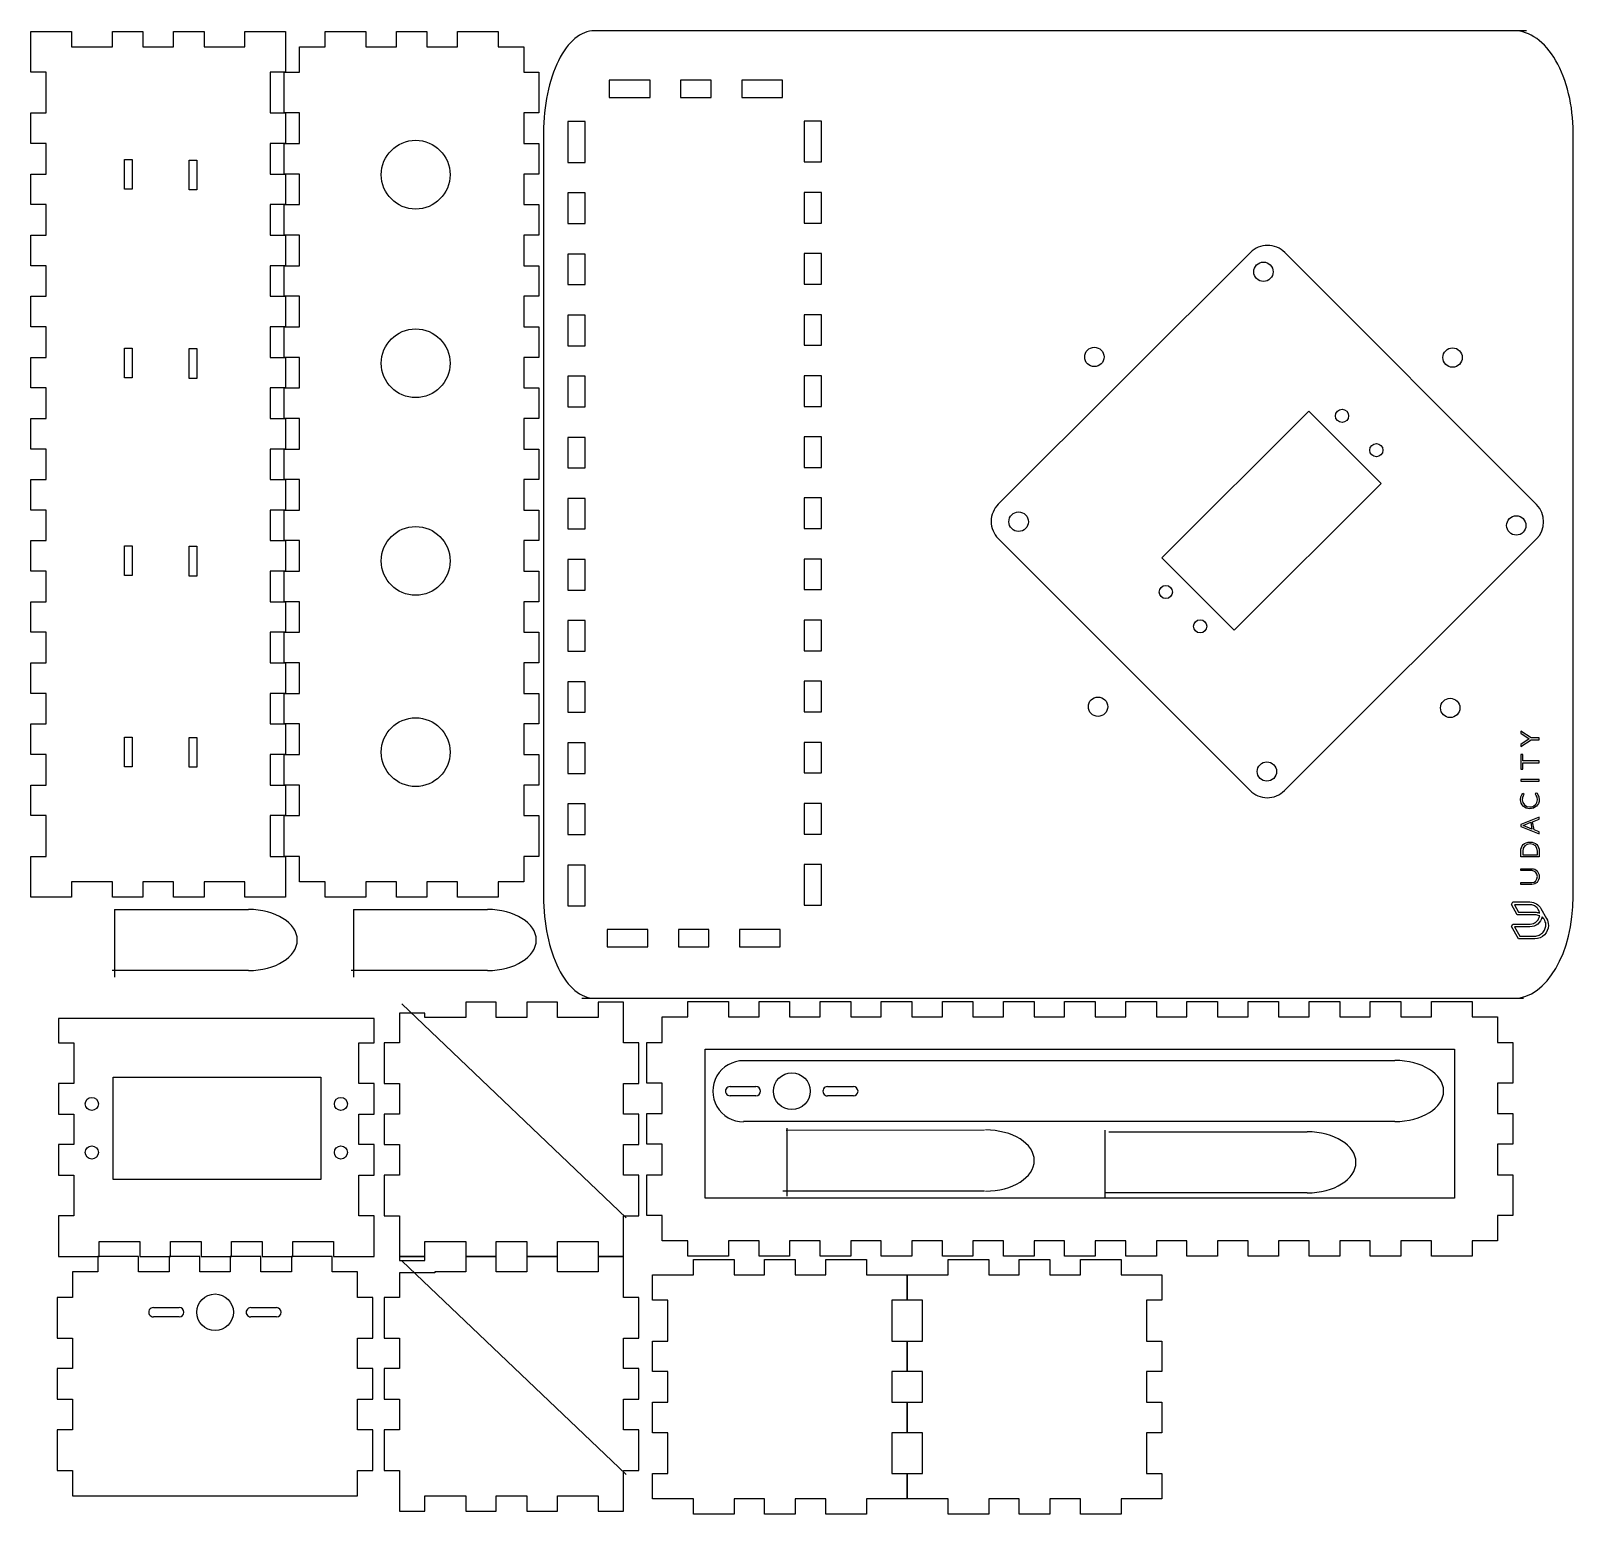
# Model space of a CAD drawing. Extents: x 154 to 456, y 7 to 298.
import ezdxf

# ---------------------------------------------------------------- set-up
doc = ezdxf.new("R2010")
doc.units = 0
doc.layers.add('LAYER_1', color=160, linetype='CONTINUOUS')

# ---------------------------------------------------------------- blocks, each defined once
blk = doc.blocks.new('AI9-BLK13')
at = {"layer": 'LAYER_1', "color": 5}
for p, q in [((-12.1, 0.92), (-7.02, 0.92)), ((7.02, 0.91), (12.1, 0.91)), ((-7.02, -0.89), (-12.1, -0.89)), ((12.1, -0.91), (7.02, -0.91))]:
    blk.add_line(p, q, dxfattribs=at)
blk.add_circle((0.02, 0), 3.6, dxfattribs=at)
for points, knots in [([(-12.1, 0.92), (-12.42, 0.92), (-12.72, 0.75), (-12.89, 0.47), (-13.05, 0.19), (-13.05, -0.16), (-12.89, -0.44), (-12.72, -0.72), (-12.42, -0.89), (-12.1, -0.89)], [0, 0, 0, 0, 1, 1, 1, 2, 2, 2, 3, 3, 3, 3]), ([(-7.02, -0.89), (-6.52, -0.89), (-6.11, -0.49), (-6.11, 0.01), (-6.11, 0.51), (-6.52, 0.92), (-7.02, 0.92)], [0, 0, 0, 0, 1, 1, 1, 2, 2, 2, 2]), ([(7.02, 0.91), (6.69, 0.91), (6.39, 0.73), (6.23, 0.45), (6.07, 0.17), (6.07, -0.17), (6.23, -0.45), (6.39, -0.73), (6.69, -0.91), (7.02, -0.91)], [0, 0, 0, 0, 1, 1, 1, 2, 2, 2, 3, 3, 3, 3]), ([(12.1, -0.91), (12.6, -0.91), (13.01, -0.5), (13.01, 0), (13.01, 0.5), (12.6, 0.91), (12.1, 0.91)], [0, 0, 0, 0, 1, 1, 1, 2, 2, 2, 2])]:
    blk.add_open_spline(points, degree=3, knots=knots, dxfattribs=at)
blk = doc.blocks.new('AI9-BLK12')
at = {"layer": 'LAYER_1', "color": 5}
blk.add_lwpolyline([(-25.000024, -84.999894), (-25.000024, -77.000037), (-22.000035, -77.000037), (-22.000035, -68.999837), (-25.000024, -68.999837), (-25.000024, -62.999858), (-22.000035, -62.999858), (-22.000035, -56.99988), (-25.000024, -56.99988), (-25.000024, -50.999902), (-22.000035, -50.999902), (-22.000035, -44.999923), (-25.000024, -44.999923), (-25.000024, -38.999945), (-22.000035, -38.999945), (-22.000035, -32.999967), (-25.000024, -32.999967), (-25.000024, -26.999988), (-22.000035, -26.999988), (-22.000035, -21.00001), (-25.000024, -21.00001), (-25.000024, -15.000032), (-22.000035, -15.000032), (-22.000035, -9.000054), (-25.000024, -9.000054), (-25.000024, -3.000075), (-22.000035, -3.000075), (-22.000035, 2.999903), (-25.000024, 2.999903), (-25.000024, 8.999881), (-22.000035, 8.999881), (-22.000035, 14.99986), (-25.000024, 14.99986), (-25.000024, 21.000182), (-22.000035, 21.000182), (-22.000035, 27.000161), (-25.000024, 27.000161), (-25.000024, 33.000139), (-22.000035, 33.000139), (-22.000035, 39.000117), (-25.000024, 39.000117), (-25.000024, 45.000096), (-22.000035, 45.000096), (-22.000035, 51.000074), (-25.000024, 51.000074), (-25.000024, 57.000052), (-22.000035, 57.000052), (-22.000035, 63.000031), (-25.000024, 63.000031), (-25.000024, 69.000009), (-22.000035, 69.000009), (-22.000035, 77.00021), (-25.000024, 77.00021), (-25.000024, 85.000066), (-16.999824, 85.000066), (-16.999824, 82.000077), (-9.000312, 82.000077), (-9.000312, 85.000066), (-3.000334, 85.000066), (-3.000334, 82.000077), (2.999645, 82.000077), (2.999645, 85.000066), (8.999623, 85.000066), (8.999623, 82.000077), (16.999824, 82.000077), (16.999824, 85.000066), (25.000024, 85.000066), (25.000024, 77.00021), (22.000035, 77.00021), (22.000035, 69.000009), (25.000024, 69.000009), (25.000024, 63.000031), (22.000035, 63.000031), (22.000035, 57.000052), (25.000024, 57.000052), (25.000024, 51.000074), (22.000035, 51.000074), (22.000035, 45.000096), (25.000024, 45.000096), (25.000024, 39.000117), (22.000035, 39.000117), (22.000035, 33.000139), (25.000024, 33.000139), (25.000024, 27.000161), (22.000035, 27.000161), (22.000035, 21.000182), (25.000024, 21.000182), (25.000024, 14.99986), (22.000035, 14.99986), (22.000035, 8.999881), (25.000024, 8.999881), (25.000024, 2.999903), (22.000035, 2.999903), (22.000035, -3.000075), (25.000024, -3.000075), (25.000024, -9.000054), (22.000035, -9.000054), (22.000035, -15.000032), (25.000024, -15.000032), (25.000024, -21.00001), (22.000035, -21.00001), (22.000035, -26.999988), (25.000024, -26.999988), (25.000024, -32.999967), (22.000035, -32.999967), (22.000035, -38.999945), (25.000024, -38.999945), (25.000024, -44.999923), (22.000035, -44.999923), (22.000035, -50.999902), (25.000024, -50.999902), (25.000024, -56.99988), (22.000035, -56.99988), (22.000035, -62.999858), (25.000024, -62.999858), (25.000024, -68.999837), (22.000035, -68.999837), (22.000035, -77.000037), (25.000024, -77.000037), (25.000024, -84.999894), (16.999824, -84.999894), (16.999824, -81.999904), (8.999623, -81.999904), (8.999623, -84.999894), (2.999645, -84.999894), (2.999645, -81.999904), (-3.000334, -81.999904), (-3.000334, -84.999894), (-9.000312, -84.999894), (-9.000312, -81.999904), (-16.999824, -81.999904), (-16.999824, -84.999894)], close=True, dxfattribs=at)
blk = doc.blocks.new('AI9-BLK11')
at = {"layer": 'LAYER_1', "color": 5}
blk.add_lwpolyline([(25.000024, 22.000035), (25.000024, 16.999824), (22.000035, 16.999824), (22.000035, 9.000312), (25.000024, 9.000312), (25.000024, 3.000334), (22.000035, 3.000334), (22.000035, -2.999645), (25.000024, -2.999645), (25.000024, -8.999623), (22.000035, -8.999623), (22.000035, -16.999824), (25.000024, -16.999824), (25.000024, -22.000035), (16.999824, -22.000035), (16.999824, -25.000024), (8.999967, -25.000024), (8.999967, -22.000035), (2.999989, -22.000035), (2.999989, -25.000024), (-2.999989, -25.000024), (-2.999989, -22.000035), (-8.999967, -22.000035), (-8.999967, -25.000024), (-17.000168, -25.000024), (-17.000168, -22.000035), (-25.000024, -22.000035), (-25.000024, -16.999824), (-22.000035, -16.999824), (-22.000035, -8.999623), (-25.000024, -8.999623), (-25.000024, -2.999645), (-22.000035, -2.999645), (-22.000035, 3.000334), (-25.000024, 3.000334), (-25.000024, 9.000312), (-22.000035, 9.000312), (-22.000035, 16.999824), (-25.000024, 16.999824), (-25.000024, 22.000035), (-17.000168, 22.000035), (-17.000168, 25.000024), (-8.999967, 25.000024), (-8.999967, 22.000035), (-2.999989, 22.000035), (-2.999989, 25.000024), (2.999989, 25.000024), (2.999989, 22.000035), (8.999967, 22.000035), (8.999967, 25.000024), (16.999824, 25.000024), (16.999824, 22.000035)], close=True, dxfattribs=at)
blk = doc.blocks.new('AI9-BLK10')
at = {"layer": 'LAYER_1', "color": 5}
blk.add_lwpolyline([(24.999938, 22.000035), (24.999938, 16.999824), (21.999949, 16.999824), (21.999949, 9.000312), (24.999938, 9.000312), (24.999938, 3.000334), (21.999949, 3.000334), (21.999949, -2.999645), (24.999938, -2.999645), (24.999938, -8.999623), (21.999949, -8.999623), (21.999949, -16.999824), (24.999938, -16.999824), (24.999938, -22.000035), (16.999738, -22.000035), (16.999738, -25.000024), (8.999881, -25.000024), (8.999881, -22.000035), (2.999903, -22.000035), (2.999903, -25.000024), (-3.000075, -25.000024), (-3.000075, -22.000035), (-9.000054, -22.000035), (-9.000054, -25.000024), (-17.000254, -25.000024), (-17.000254, -22.000035), (-25.000111, -22.000035), (-25.000111, -16.999824), (-22.000121, -16.999824), (-22.000121, -8.999623), (-25.000111, -8.999623), (-25.000111, -2.999645), (-22.000121, -2.999645), (-22.000121, 3.000334), (-25.000111, 3.000334), (-25.000111, 9.000312), (-22.000121, 9.000312), (-22.000121, 16.999824), (-25.000111, 16.999824), (-25.000111, 22.000035), (-17.000254, 22.000035), (-17.000254, 25.000024), (-9.000054, 25.000024), (-9.000054, 22.000035), (-3.000075, 22.000035), (-3.000075, 25.000024), (2.999903, 25.000024), (2.999903, 22.000035), (8.999881, 22.000035), (8.999881, 25.000024), (16.999738, 25.000024), (16.999738, 22.000035)], close=True, dxfattribs=at)
blk = doc.blocks.new('AI9-BLK9')
at = {"layer": 'LAYER_1', "color": 5}
blk.add_lwpolyline([(-22.000035, -81.999904), (-22.000035, -77.000037), (-25.000024, -77.000037), (-25.000024, -68.999837), (-22.000035, -68.999837), (-22.000035, -62.999858), (-25.000024, -62.999858), (-25.000024, -56.99988), (-22.000035, -56.99988), (-22.000035, -50.999902), (-25.000024, -50.999902), (-25.000024, -44.999923), (-22.000035, -44.999923), (-22.000035, -38.999945), (-25.000024, -38.999945), (-25.000024, -32.999967), (-22.000035, -32.999967), (-22.000035, -26.999988), (-25.000024, -26.999988), (-25.000024, -21.00001), (-22.000035, -21.00001), (-22.000035, -15.000032), (-25.000024, -15.000032), (-25.000024, -9.000054), (-22.000035, -9.000054), (-22.000035, -3.000075), (-25.000024, -3.000075), (-25.000024, 2.999903), (-22.000035, 2.999903), (-22.000035, 8.999881), (-25.000024, 8.999881), (-25.000024, 14.99986), (-22.000035, 14.99986), (-22.000035, 21.000182), (-25.000024, 21.000182), (-25.000024, 27.000161), (-22.000035, 27.000161), (-22.000035, 33.000139), (-25.000024, 33.000139), (-25.000024, 39.000117), (-22.000035, 39.000117), (-22.000035, 45.000096), (-25.000024, 45.000096), (-25.000024, 51.000074), (-22.000035, 51.000074), (-22.000035, 57.000052), (-25.000024, 57.000052), (-25.000024, 63.000031), (-22.000035, 63.000031), (-22.000035, 69.000009), (-25.000024, 69.000009), (-25.000024, 77.00021), (-22.000035, 77.00021), (-22.000035, 82.000077), (-16.999824, 82.000077), (-16.999824, 85.000066), (-8.999967, 85.000066), (-8.999967, 82.000077), (-2.999989, 82.000077), (-2.999989, 85.000066), (2.999989, 85.000066), (2.999989, 82.000077), (8.999967, 82.000077), (8.999967, 85.000066), (17.000168, 85.000066), (17.000168, 82.000077), (22.000035, 82.000077), (22.000035, 77.00021), (25.000024, 77.00021), (25.000024, 69.000009), (22.000035, 69.000009), (22.000035, 63.000031), (25.000024, 63.000031), (25.000024, 57.000052), (22.000035, 57.000052), (22.000035, 51.000074), (25.000024, 51.000074), (25.000024, 45.000096), (22.000035, 45.000096), (22.000035, 39.000117), (25.000024, 39.000117), (25.000024, 33.000139), (22.000035, 33.000139), (22.000035, 27.000161), (25.000024, 27.000161), (25.000024, 21.000182), (22.000035, 21.000182), (22.000035, 14.99986), (25.000024, 14.99986), (25.000024, 8.999881), (22.000035, 8.999881), (22.000035, 2.999903), (25.000024, 2.999903), (25.000024, -3.000075), (22.000035, -3.000075), (22.000035, -9.000054), (25.000024, -9.000054), (25.000024, -15.000032), (22.000035, -15.000032), (22.000035, -21.00001), (25.000024, -21.00001), (25.000024, -26.999988), (22.000035, -26.999988), (22.000035, -32.999967), (25.000024, -32.999967), (25.000024, -38.999945), (22.000035, -38.999945), (22.000035, -44.999923), (25.000024, -44.999923), (25.000024, -50.999902), (22.000035, -50.999902), (22.000035, -56.99988), (25.000024, -56.99988), (25.000024, -62.999858), (22.000035, -62.999858), (22.000035, -68.999837), (25.000024, -68.999837), (25.000024, -77.000037), (22.000035, -77.000037), (22.000035, -81.999904), (17.000168, -81.999904), (17.000168, -84.999894), (8.999967, -84.999894), (8.999967, -81.999904), (2.999989, -81.999904), (2.999989, -84.999894), (-2.999989, -84.999894), (-2.999989, -81.999904), (-8.999967, -81.999904), (-8.999967, -84.999894), (-16.999824, -84.999894), (-16.999824, -81.999904)], close=True, dxfattribs=at)
blk = doc.blocks.new('AI9-BLK8')
at = {"layer": 'LAYER_1', "color": 5}
blk.add_lwpolyline([(-82.000077, 22.000035), (-76.999865, 22.000035), (-76.999865, 25.000024), (-69.000009, 25.000024), (-69.000009, 22.000035), (-63.000031, 22.000035), (-63.000031, 25.000024), (-57.000052, 25.000024), (-57.000052, 22.000035), (-51.000074, 22.000035), (-51.000074, 25.000024), (-45.000096, 25.000024), (-45.000096, 22.000035), (-39.000117, 22.000035), (-39.000117, 25.000024), (-33.000139, 25.000024), (-33.000139, 22.000035), (-27.000161, 22.000035), (-27.000161, 25.000024), (-21.000182, 25.000024), (-21.000182, 22.000035), (-15.000204, 22.000035), (-15.000204, 25.000024), (-8.999881, 25.000024), (-8.999881, 22.000035), (-2.999903, 22.000035), (-2.999903, 25.000024), (3.000075, 25.000024), (3.000075, 22.000035), (9.000054, 22.000035), (9.000054, 25.000024), (15.000032, 25.000024), (15.000032, 22.000035), (21.00001, 22.000035), (21.00001, 25.000024), (26.999988, 25.000024), (26.999988, 22.000035), (32.999967, 22.000035), (32.999967, 25.000024), (38.999945, 25.000024), (38.999945, 22.000035), (44.999923, 22.000035), (44.999923, 25.000024), (50.999902, 25.000024), (50.999902, 22.000035), (56.99988, 22.000035), (56.99988, 25.000024), (62.999858, 25.000024), (62.999858, 22.000035), (68.999837, 22.000035), (68.999837, 25.000024), (77.000037, 25.000024), (77.000037, 22.000035), (81.999904, 22.000035), (81.999904, 16.999824), (84.999894, 16.999824), (84.999894, 8.999967), (81.999904, 8.999967), (81.999904, 2.999989), (84.999894, 2.999989), (84.999894, -2.999989), (81.999904, -2.999989), (81.999904, -8.999967), (84.999894, -8.999967), (84.999894, -17.000168), (81.999904, -17.000168), (81.999904, -22.000035), (77.000037, -22.000035), (77.000037, -25.000024), (68.999837, -25.000024), (68.999837, -22.000035), (62.999858, -22.000035), (62.999858, -25.000024), (56.99988, -25.000024), (56.99988, -22.000035), (50.999902, -22.000035), (50.999902, -25.000024), (44.999923, -25.000024), (44.999923, -22.000035), (38.999945, -22.000035), (38.999945, -25.000024), (32.999967, -25.000024), (32.999967, -22.000035), (26.999988, -22.000035), (26.999988, -25.000024), (21.00001, -25.000024), (21.00001, -22.000035), (15.000032, -22.000035), (15.000032, -25.000024), (9.000054, -25.000024), (9.000054, -22.000035), (3.000075, -22.000035), (3.000075, -25.000024), (-2.999903, -25.000024), (-2.999903, -22.000035), (-8.999881, -22.000035), (-8.999881, -25.000024), (-15.000204, -25.000024), (-15.000204, -22.000035), (-21.000182, -22.000035), (-21.000182, -25.000024), (-27.000161, -25.000024), (-27.000161, -22.000035), (-33.000139, -22.000035), (-33.000139, -25.000024), (-39.000117, -25.000024), (-39.000117, -22.000035), (-45.000096, -22.000035), (-45.000096, -25.000024), (-51.000074, -25.000024), (-51.000074, -22.000035), (-57.000052, -22.000035), (-57.000052, -25.000024), (-63.000031, -25.000024), (-63.000031, -22.000035), (-69.000009, -22.000035), (-69.000009, -25.000024), (-76.999865, -25.000024), (-76.999865, -22.000035), (-82.000077, -22.000035), (-82.000077, -17.000168), (-85.000066, -17.000168), (-85.000066, -8.999967), (-82.000077, -8.999967), (-82.000077, -2.999989), (-85.000066, -2.999989), (-85.000066, 2.999989), (-82.000077, 2.999989), (-82.000077, 8.999967), (-85.000066, 8.999967), (-85.000066, 16.999824), (-82.000077, 16.999824)], close=True, dxfattribs=at)
blk = doc.blocks.new('AI9-BLK7')
at = {"layer": 'LAYER_1', "color": 5}
for points in [[(-5.600003, 2.97639), (-5.600003, -2.873726), (-7.099997, -2.873726), (-7.099997, 2.97639)], [(7.099997, 2.873382), (7.099997, -2.97639), (5.600003, -2.97639), (5.600003, 2.873382)]]:
    blk.add_lwpolyline(points, close=True, dxfattribs=at)
blk = doc.blocks.new('AI9-BLK6')
at = {"layer": 'LAYER_1', "color": 5}
for points in [[(-5.600175, 2.976218), (-5.600175, -2.873554), (-7.10017, -2.873554), (-7.10017, 2.976218)], [(7.10017, 2.873554), (7.10017, -2.976218), (5.600175, -2.976218), (5.600175, 2.873554)]]:
    blk.add_lwpolyline(points, close=True, dxfattribs=at)
blk = doc.blocks.new('AI9-BLK5')
at = {"layer": 'LAYER_1', "color": 5}
for points in [[(-5.600175, 2.976218), (-5.600175, -2.873554), (-7.10017, -2.873554), (-7.10017, 2.976218)], [(7.10017, 2.873554), (7.10017, -2.976218), (5.600175, -2.976218), (5.600175, 2.873554)]]:
    blk.add_lwpolyline(points, close=True, dxfattribs=at)
blk = doc.blocks.new('AI9-BLK4')
at = {"layer": 'LAYER_1', "color": 5}
for points in [[(-5.600175, 2.976218), (-5.600175, -2.873554), (-7.10017, -2.873554), (-7.10017, 2.976218)], [(7.10017, 2.873554), (7.10017, -2.976218), (5.600175, -2.976218), (5.600175, 2.873554)]]:
    blk.add_lwpolyline(points, close=True, dxfattribs=at)
blk = doc.blocks.new('AI9-BLK3')
at = {"layer": 'LAYER_1', "color": 5}
blk.add_lwpolyline([(20.514338, -10.050033), (-20.285583, -10.050033), (-20.285583, 10.050033), (20.514338, 10.050033)], close=True, dxfattribs=at)
for centre in [(-24.458972, 4.763534), (24.458972, 4.763534), (-24.458972, -4.763189), (24.458972, -4.763189)]:
    blk.add_circle(centre, 1.289844, dxfattribs=at)
blk = doc.blocks.new('AI9-BLK2')
at = {"layer": 'LAYER_1', "color": 5}
blk.add_lwpolyline([(21.61229, 7.399376), (-7.237629, -21.450543), (-21.45037, -7.237629), (7.399204, 21.61229)], close=True, dxfattribs=at)
for centre, radius in [((13.926971, 20.663424), 1.289828), ((20.663166, 13.927057), 1.289828), ((-20.66351, -13.926799), 1.289889), ((-13.926971, -20.663166), 1.289889)]:
    blk.add_circle(centre, radius, dxfattribs=at)
blk = doc.blocks.new('AI9-BLK1')
at = {"layer": 'LAYER_1', "color": 5}
for p, q in [((-12.1, 0.92), (-7.02, 0.92)), ((7.02, 0.91), (12.1, 0.91)), ((-7.02, -0.89), (-12.1, -0.89)), ((12.1, -0.91), (7.02, -0.91))]:
    blk.add_line(p, q, dxfattribs=at)
blk.add_circle((0.02, 0), 3.6, dxfattribs=at)
for points, knots in [([(-12.1, 0.92), (-12.42, 0.92), (-12.72, 0.75), (-12.89, 0.47), (-13.05, 0.19), (-13.05, -0.16), (-12.89, -0.44), (-12.72, -0.72), (-12.42, -0.89), (-12.1, -0.89)], [0, 0, 0, 0, 1, 1, 1, 2, 2, 2, 3, 3, 3, 3]), ([(-7.02, -0.89), (-6.52, -0.89), (-6.11, -0.49), (-6.11, 0.01), (-6.11, 0.51), (-6.52, 0.92), (-7.02, 0.92)], [0, 0, 0, 0, 1, 1, 1, 2, 2, 2, 2]), ([(7.02, 0.91), (6.69, 0.91), (6.39, 0.73), (6.23, 0.45), (6.07, 0.17), (6.07, -0.17), (6.23, -0.45), (6.39, -0.73), (6.69, -0.91), (7.02, -0.91)], [0, 0, 0, 0, 1, 1, 1, 2, 2, 2, 3, 3, 3, 3]), ([(12.1, -0.91), (12.6, -0.91), (13.01, -0.5), (13.01, 0), (13.01, 0.5), (12.6, 0.91), (12.1, 0.91)], [0, 0, 0, 0, 1, 1, 1, 2, 2, 2, 2])]:
    blk.add_open_spline(points, degree=3, knots=knots, dxfattribs=at)

msp = doc.modelspace()

# ---------------------------------------------------------------- linework, layer by layer
at = {"layer": 'LAYER_1', "color": 5}
for p, q in [((447.36, 298.15), (264.34, 298.15)), ((254.34, 278.15), (254.34, 128.15)), ((456.49, 128.15), (456.49, 278.15)), ((343.63, 205.18), (393.13, 254.62)), ((399.87, 254.61), (449.31, 205.11)), ((393.06, 148.93), (343.62, 198.43)), ((449.31, 198.37), (399.81, 148.93)), ((170.13, 125.57), (196.41, 125.58)), ((170.13, 125.57), (170.13, 112.26)), ((217.04, 125.57), (243.33, 125.58)), ((217.04, 125.57), (217.04, 112.26)), ((196.41, 113.58), (169.66, 113.57)), ((243.33, 113.58), (216.58, 113.57)), ((226.54, 107.05), (270.54, 65.05)), ((261.87, 108.15), (446.73, 108.15)), ((293.6, 95.91), (421.48, 95.94)), ((421.48, 83.94), (293.6, 83.91)), ((302, 82.27), (340.94, 82.28)), ((302.13, 82.62), (302.13, 69.31)), ((364.57, 82.27), (364.57, 68.96)), ((365.32, 81.92), (404.26, 81.92)), ((340.94, 70.28), (301.32, 70.27)), ((404.26, 69.92), (364.63, 69.91)), ((226.54, 56.6), (270.54, 14.6))]:
    msp.add_line(p, q, dxfattribs=at)
for points in [[(275.25, 288.44), (267.25, 288.44), (267.25, 285.04), (275.25, 285.04)], [(287.25, 288.44), (281.25, 288.44), (281.25, 285.04), (287.25, 285.04)], [(301.25, 288.44), (293.25, 288.44), (293.25, 285.04), (301.25, 285.04)], [(262.53, 280.31), (259.13, 280.31), (259.13, 272.31), (262.53, 272.31)], [(305.54, 272.4), (308.94, 272.4), (308.94, 280.4), (305.54, 280.4)], [(262.53, 266.31), (259.13, 266.31), (259.13, 260.31), (262.53, 260.31)], [(305.54, 260.4), (308.94, 260.4), (308.94, 266.4), (305.54, 266.4)], [(305.54, 248.4), (308.94, 248.4), (308.94, 254.4), (305.54, 254.4)], [(262.53, 254.31), (259.13, 254.31), (259.13, 248.31), (262.53, 248.31)], [(262.53, 242.31), (259.13, 242.31), (259.13, 236.31), (262.53, 236.31)], [(305.54, 236.4), (308.94, 236.4), (308.94, 242.4), (305.54, 242.4)], [(262.53, 230.31), (259.13, 230.31), (259.13, 224.31), (262.53, 224.31)], [(305.54, 224.4), (308.94, 224.4), (308.94, 230.4), (305.54, 230.4)], [(262.53, 218.31), (259.13, 218.31), (259.13, 212.31), (262.53, 212.31)], [(305.54, 212.4), (308.94, 212.4), (308.94, 218.4), (305.54, 218.4)], [(262.53, 206.31), (259.13, 206.31), (259.13, 200.31), (262.53, 200.31)], [(305.54, 200.4), (308.94, 200.4), (308.94, 206.4), (305.54, 206.4)], [(262.53, 194.31), (259.13, 194.31), (259.13, 188.31), (262.53, 188.31)], [(305.54, 188.4), (308.94, 188.4), (308.94, 194.4), (305.54, 194.4)], [(262.53, 182.31), (259.13, 182.31), (259.13, 176.31), (262.53, 176.31)], [(305.54, 176.4), (308.94, 176.4), (308.94, 182.4), (305.54, 182.4)], [(262.53, 170.31), (259.13, 170.31), (259.13, 164.31), (262.53, 164.31)], [(305.54, 164.4), (308.94, 164.4), (308.94, 170.4), (305.54, 170.4)], [(262.53, 158.31), (259.13, 158.31), (259.13, 152.31), (262.53, 152.31)], [(305.54, 152.4), (308.94, 152.4), (308.94, 158.4), (305.54, 158.4)], [(262.53, 146.31), (259.13, 146.31), (259.13, 140.31), (262.53, 140.31)], [(305.54, 140.4), (308.94, 140.4), (308.94, 146.4), (305.54, 146.4)], [(262.53, 134.31), (259.13, 134.31), (259.13, 126.31), (262.53, 126.31)], [(305.54, 126.4), (308.94, 126.4), (308.94, 134.4), (305.54, 134.4)], [(266.82, 118.27), (274.82, 118.27), (274.82, 121.67), (266.82, 121.67)], [(280.82, 118.27), (286.82, 118.27), (286.82, 121.67), (280.82, 121.67)], [(292.82, 118.27), (300.82, 118.27), (300.82, 121.67), (292.82, 121.67)], [(273.07, 91.4), (273.07, 99.4), (270.07, 99.4), (270.07, 107.4), (265.07, 107.4), (265.07, 104.4), (257.07, 104.4), (257.07, 107.4), (251.07, 107.4), (251.07, 104.4), (245.07, 104.4), (245.07, 107.4), (239.07, 107.4), (239.07, 104.4), (231.07, 104.4), (231.07, 105.2), (226.07, 105.2), (226.07, 99.4), (223.07, 99.4), (223.07, 91.4), (226.07, 91.4), (226.07, 85.4), (223.07, 85.4), (223.07, 79.4), (226.07, 79.4), (226.07, 73.4), (223.07, 73.4), (223.07, 65.4), (226.07, 65.4), (226.07, 57.4), (231.07, 57.4), (231.07, 60.4), (239.07, 60.4), (239.07, 57.4), (245.07, 57.4), (245.07, 60.4), (251.07, 60.4), (251.07, 57.4), (257.07, 57.4), (257.07, 60.4), (265.07, 60.4), (265.07, 57.4), (270.07, 57.4), (270.07, 65.4), (273.07, 65.4), (273.07, 73.4), (270.07, 73.4), (270.07, 79.4), (273.07, 79.4), (273.07, 85.4), (270.07, 85.4), (270.07, 91.4)], [(221.11, 99.4), (221.11, 104.14), (159.11, 104.14), (159.11, 99.4), (162.11, 99.4), (162.11, 91.4), (159.11, 91.4), (159.11, 85.4), (162.11, 85.4), (162.11, 79.4), (159.11, 79.4), (159.11, 73.4), (162.11, 73.4), (162.11, 65.4), (159.11, 65.4), (159.11, 57.4), (167.11, 57.4), (167.11, 60.4), (175.11, 60.4), (175.11, 57.4), (181.11, 57.4), (181.11, 60.4), (187.11, 60.4), (187.11, 57.4), (193.11, 57.4), (193.11, 60.4), (199.11, 60.4), (199.11, 57.4), (205.11, 57.4), (205.11, 60.4), (213.11, 60.4), (213.11, 57.4), (221.11, 57.4), (221.11, 65.4), (218.11, 65.4), (218.11, 73.4), (221.11, 73.4), (221.11, 79.4), (218.11, 79.4), (218.11, 85.4), (221.11, 85.4), (221.11, 91.4), (218.11, 91.4), (218.11, 99.4)], [(433.19, 68.87), (286.08, 68.87), (286.08, 98.15), (433.19, 98.15)], [(161.84, 10.4), (217.84, 10.4), (217.84, 15.4), (220.84, 15.4), (220.84, 23.4), (217.84, 23.4), (217.84, 29.4), (220.84, 29.4), (220.84, 35.4), (217.84, 35.4), (217.84, 41.4), (220.84, 41.4), (220.84, 49.4), (217.84, 49.4), (217.84, 54.4), (212.84, 54.4), (212.84, 57.4), (204.84, 57.4), (204.84, 54.4), (198.84, 54.4), (198.84, 57.4), (192.84, 57.4), (192.84, 54.4), (186.84, 54.4), (186.84, 57.4), (180.84, 57.4), (180.84, 54.4), (174.84, 54.4), (174.84, 57.4), (166.84, 57.4), (166.84, 54.4), (161.84, 54.4), (161.84, 49.4), (158.84, 49.4), (158.84, 41.4), (161.84, 41.4), (161.84, 35.4), (158.84, 35.4), (158.84, 29.4), (161.84, 29.4), (161.84, 23.4), (158.84, 23.4), (158.84, 15.4), (161.84, 15.4)], [(273.07, 41.4), (273.07, 49.4), (270.07, 49.4), (270.07, 57.4), (265.07, 57.4), (265.07, 54.4), (257.07, 54.4), (257.07, 57.4), (251.07, 57.4), (251.07, 54.4), (245.07, 54.4), (245.07, 57.4), (239.07, 57.4), (239.07, 54.4), (232.99, 54.4), (232.99, 54.25), (226.07, 54.25), (226.07, 49.4), (223.07, 49.4), (223.07, 41.4), (226.07, 41.4), (226.07, 35.4), (223.07, 35.4), (223.07, 29.4), (226.07, 29.4), (226.07, 23.4), (223.07, 23.4), (223.07, 15.4), (226.07, 15.4), (226.07, 7.4), (231.07, 7.4), (231.07, 10.4), (239.07, 10.4), (239.07, 7.4), (245.07, 7.4), (245.07, 10.4), (251.07, 10.4), (251.07, 7.4), (257.07, 7.4), (257.07, 10.4), (265.07, 10.4), (265.07, 7.4), (270.07, 7.4), (270.07, 15.4), (273.07, 15.4), (273.07, 23.4), (270.07, 23.4), (270.07, 29.4), (273.07, 29.4), (273.07, 35.4), (270.07, 35.4), (270.07, 41.4)], [(231.07, 57.4), (226.07, 57.4), (226.07, 56.67), (231.07, 56.67)]]:
    msp.add_lwpolyline(points, close=True, dxfattribs=at)
at = {"layer": 'LAYER_1', "color": 1}
for points in [[(446.22, 160.22), (447.85, 159.1), (446.22, 157.96), (446.22, 157.56), (448.23, 158.92), (449.84, 158.92), (449.84, 159.28), (448.23, 159.28), (446.22, 160.62)], [(446.59, 153.13), (446.59, 154.39), (449.84, 154.39), (449.84, 154.76), (446.59, 154.76), (446.59, 156.02), (446.22, 156.02), (446.22, 153.13)], [(449.84, 151.14), (446.22, 151.14), (446.22, 150.77), (449.84, 150.77)], [(446.22, 141.88), (449.84, 140.45), (449.84, 140.84), (448.81, 141.21), (448.49, 142.81), (449.84, 143.31), (449.84, 143.69), (446.22, 142.26)], [(448.41, 141.38), (446.71, 142.08), (446.71, 142.1), (448.16, 142.7)]]:
    msp.add_lwpolyline(points, close=True, dxfattribs=at)
at = {"layer": 'LAYER_1', "color": 5}
for centre, radius in [((229.24, 269.9), 6.75), ((395.69, 250.83), 1.9), ((229.24, 232.86), 6.75), ((362.49, 234.1), 1.9), ((432.82, 233.98), 1.9), ((347.62, 201.74), 1.91), ((445.33, 201.01), 1.9), ((229.24, 194.05), 6.75), ((363.21, 165.41), 1.9), ((432.36, 165.17), 1.9), ((229.24, 156.48), 6.75), ((396.36, 152.68), 1.9)]:
    msp.add_circle(centre, radius, dxfattribs=at)
for points, knots in [([(264.34, 298.15), (261.69, 298.15), (259.15, 296.04), (257.27, 292.29), (255.4, 288.54), (254.34, 283.45), (254.34, 278.15)], [0, 0, 0, 0, 1, 1, 1, 2, 2, 2, 2]), ([(456.49, 278.15), (456.49, 283.45), (455.27, 288.54), (453.09, 292.29), (450.92, 296.04), (447.97, 298.15), (444.89, 298.15)], [0, 0, 0, 0, 1, 1, 1, 2, 2, 2, 2]), ([(399.87, 254.61), (398.98, 255.51), (397.76, 256.01), (396.5, 256.01), (395.23, 256.01), (394.02, 255.51), (393.13, 254.62)], [0, 0, 0, 0, 1, 1, 1, 2, 2, 2, 2]), ([(343.63, 205.18), (342.73, 204.29), (342.23, 203.07), (342.23, 201.81), (342.23, 200.54), (342.73, 199.33), (343.62, 198.43)], [0, 0, 0, 0, 1, 1, 1, 2, 2, 2, 2]), ([(393.06, 148.93), (393.95, 148.04), (395.17, 147.54), (396.43, 147.53), (397.7, 147.53), (398.91, 148.04), (399.81, 148.93)], [0, 0, 0, 0, 1, 1, 1, 2, 2, 2, 2]), ([(254.34, 128.15), (254.34, 122.84), (255.4, 117.76), (257.27, 114.01), (259.15, 110.26), (261.69, 108.15), (264.34, 108.15)], [0, 0, 0, 0, 1, 1, 1, 2, 2, 2, 2]), ([(196.41, 113.58), (201.71, 113.58), (206, 116.26), (206, 119.58), (206, 122.89), (201.71, 125.58), (196.41, 125.58)], [0, 0, 0, 0, 1, 1, 1, 2, 2, 2, 2]), ([(243.33, 113.58), (248.63, 113.58), (252.92, 116.26), (252.92, 119.58), (252.92, 122.89), (248.63, 125.58), (243.33, 125.58)], [0, 0, 0, 0, 1, 1, 1, 2, 2, 2, 2]), ([(293.6, 95.89), (291.46, 95.89), (289.47, 94.75), (288.4, 92.89), (287.33, 91.03), (287.33, 88.75), (288.4, 86.89), (289.48, 85.03), (291.46, 83.89), (293.6, 83.89)], [0, 0, 0, 0, 1, 1, 1, 2, 2, 2, 3, 3, 3, 3]), ([(421.48, 83.94), (426.78, 83.94), (431.07, 86.63), (431.07, 89.94), (431.07, 93.26), (426.78, 95.94), (421.48, 95.94)], [0, 0, 0, 0, 1, 1, 1, 2, 2, 2, 2]), ([(341.11, 70.28), (346.41, 70.28), (350.71, 72.96), (350.7, 76.28), (350.7, 79.59), (346.41, 82.28), (341.11, 82.28)], [0, 0, 0, 0, 1, 1, 1, 2, 2, 2, 2]), ([(404.26, 69.92), (409.56, 69.92), (413.85, 72.61), (413.85, 75.93), (413.85, 79.24), (409.56, 81.92), (404.26, 81.92)], [0, 0, 0, 0, 1, 1, 1, 2, 2, 2, 2])]:
    msp.add_open_spline(points, degree=3, knots=knots, dxfattribs=at)
for points in [[(449.31, 198.37), (451.17, 200.23), (451.17, 203.25), (449.31, 205.11)], [(444.89, 108.15), (451.3, 108.15), (456.49, 117.1), (456.49, 128.15)]]:
    msp.add_open_spline(points, degree=3, dxfattribs=at)
at = {"layer": 'LAYER_1', "color": 1}
for points, knots in [([(449.48, 147.15), (449.48, 146.32), (448.79, 145.72), (447.96, 145.72), (447.13, 145.72), (446.5, 146.32), (446.5, 147.15), (446.5, 147.8), (446.88, 148.22), (446.88, 148.22), (446.88, 148.22), (446.62, 148.4), (446.62, 148.4), (446.62, 148.4), (446.17, 147.99), (446.17, 147.13), (446.17, 146.14), (446.95, 145.36), (447.96, 145.36), (448.98, 145.36), (449.84, 146.1), (449.84, 147.15), (449.84, 148.02), (449.25, 148.49), (449.25, 148.49), (449.25, 148.49), (449.01, 148.29), (449.01, 148.29), (449.01, 148.27), (449.48, 147.86), (449.48, 147.15)], [0, 0, 0, 0, 1, 1, 1, 2, 2, 2, 3, 3, 3, 4, 4, 4, 5, 5, 5, 6, 6, 6, 7, 7, 7, 8, 8, 8, 9, 9, 9, 10, 10, 10, 10]), ([(446.22, 137.07), (446.22, 137.07), (446.22, 135.93), (446.22, 135.93), (446.22, 135.93), (449.84, 135.93), (449.84, 135.93), (449.84, 135.93), (449.84, 137.07), (449.84, 137.07), (449.84, 138.12), (449.16, 138.83), (448.03, 138.83), (446.93, 138.83), (446.22, 138.12), (446.22, 137.07)], [0, 0, 0, 0, 1, 1, 1, 2, 2, 2, 3, 3, 3, 4, 4, 4, 5, 5, 5, 5]), ([(449.48, 137.03), (449.48, 137.03), (449.48, 136.29), (449.48, 136.29), (449.48, 136.29), (446.59, 136.29), (446.59, 136.29), (446.59, 136.29), (446.59, 137.03), (446.59, 137.03), (446.59, 137.88), (447.18, 138.46), (448.03, 138.46), (448.94, 138.46), (449.48, 137.9), (449.48, 137.03)], [0, 0, 0, 0, 1, 1, 1, 2, 2, 2, 3, 3, 3, 4, 4, 4, 5, 5, 5, 5]), ([(448.38, 133.21), (448.98, 133.21), (449.48, 132.71), (449.48, 132.04), (449.48, 131.37), (448.99, 130.86), (448.38, 130.86), (448.38, 130.86), (446.22, 130.86), (446.22, 130.86), (446.22, 130.86), (446.22, 130.5), (446.22, 130.5), (446.22, 130.5), (448.4, 130.5), (448.4, 130.5), (449.17, 130.5), (449.84, 131.09), (449.84, 132.04), (449.84, 132.98), (449.16, 133.58), (448.4, 133.58), (448.4, 133.58), (446.22, 133.58), (446.22, 133.58), (446.22, 133.58), (446.22, 133.21), (446.22, 133.21), (446.22, 133.21), (448.38, 133.21), (448.38, 133.21)], [0, 0, 0, 0, 1, 1, 1, 2, 2, 2, 3, 3, 3, 4, 4, 4, 5, 5, 5, 6, 6, 6, 7, 7, 7, 8, 8, 8, 9, 9, 9, 10, 10, 10, 10]), ([(444.39, 122.23), (444.39, 122.23), (445.78, 119.82), (445.78, 119.82), (445.78, 119.82), (448.97, 119.82), (448.97, 119.82), (450.43, 119.82), (451.63, 120.99), (451.63, 122.46), (451.63, 122.95), (451.5, 123.4), (451.28, 123.8), (451.28, 123.8), (450.16, 125.75), (450.16, 125.75), (449.75, 126.53), (448.95, 127.06), (448.01, 127.06), (448.01, 127.06), (444.68, 127.06), (444.68, 127.06), (444.68, 127.06), (444.4, 126.59), (444.4, 126.59), (444.4, 126.59), (445.51, 124.52), (445.51, 124.52), (445.51, 124.52), (448.99, 124.52), (448.99, 124.52), (449.13, 124.52), (449.27, 124.51), (449.42, 124.49), (449.56, 124.45), (449.69, 124.42), (449.82, 124.36), (449.82, 124.36), (449.93, 124.31), (449.93, 124.31), (449.93, 124.23), (449.76, 123.78), (449.6, 123.55), (449.53, 123.44), (449.46, 123.35), (449.36, 123.26), (449.27, 123.17), (449.18, 123.09), (449.08, 123.02), (448.97, 122.95), (448.5, 122.7), (448.03, 122.7), (448.03, 122.7), (444.66, 122.7), (444.66, 122.7), (444.66, 122.7), (444.39, 122.23), (444.39, 122.23)], [0, 0, 0, 0, 1, 1, 1, 2, 2, 2, 3, 3, 3, 4, 4, 4, 5, 5, 5, 6, 6, 6, 7, 7, 7, 8, 8, 8, 9, 9, 9, 10, 10, 10, 11, 11, 11, 12, 12, 12, 13, 13, 13, 14, 14, 14, 15, 15, 15, 16, 16, 16, 17, 17, 17, 18, 18, 18, 19, 19, 19, 19]), ([(448.41, 126.48), (448.53, 126.46), (448.66, 126.41), (448.77, 126.37), (448.88, 126.32), (448.99, 126.26), (449.09, 126.19), (449.2, 126.12), (449.47, 125.9), (449.64, 125.61), (449.8, 125.32), (449.85, 125.05), (449.89, 124.89), (449.6, 124.99), (449.31, 125.07), (448.99, 125.07), (448.99, 125.07), (445.78, 125.07), (445.78, 125.07), (445.78, 125.07), (444.95, 126.51), (444.95, 126.51), (444.95, 126.51), (448.01, 126.51), (448.01, 126.51), (448.15, 126.51), (448.28, 126.51), (448.41, 126.48)], [0, 0, 0, 0, 1, 1, 1, 2, 2, 2, 3, 3, 3, 4, 4, 4, 5, 5, 5, 6, 6, 6, 7, 7, 7, 8, 8, 8, 9, 9, 9, 9]), ([(450.94, 123.4), (450.99, 123.27), (451.07, 123.09), (451.1, 122.95), (451.14, 122.8), (451.14, 122.68), (451.14, 122.53), (451.14, 122.39), (451.12, 122.24), (451.08, 122.1), (451.05, 121.95), (451.01, 121.83), (450.96, 121.7), (450.9, 121.57), (450.83, 121.45), (450.76, 121.34), (450.54, 121.03), (450.36, 120.89), (450.16, 120.76), (450.05, 120.69), (449.93, 120.61), (449.8, 120.56), (449.67, 120.5), (449.53, 120.47), (449.38, 120.43), (449.26, 120.36), (449.11, 120.36), (448.97, 120.36), (448.97, 120.36), (446.05, 120.36), (446.05, 120.36), (446.05, 120.36), (444.95, 122.17), (444.95, 122.17), (444.95, 122.17), (448.01, 122.17), (448.01, 122.17), (449.17, 122.17), (450.14, 123.02), (450.38, 124.11), (450.43, 124.07), (450.49, 124.04), (450.52, 123.98), (450.72, 123.78), (450.85, 123.62), (450.94, 123.4)], [0, 0, 0, 0, 1, 1, 1, 2, 2, 2, 3, 3, 3, 4, 4, 4, 5, 5, 5, 6, 6, 6, 7, 7, 7, 8, 8, 8, 9, 9, 9, 10, 10, 10, 11, 11, 11, 12, 12, 12, 13, 13, 13, 14, 14, 14, 15, 15, 15, 15])]:
    msp.add_open_spline(points, degree=3, knots=knots, dxfattribs=at)

# ---------------------------------------------------------------- block references
at = {"layer": 'LAYER_1', "color": 7}
for name, p in [('AI9-BLK12', (178.69, 213.02)), ('AI9-BLK9', (228.45, 213.02)), ('AI9-BLK6', (179.19, 269.9)), ('AI9-BLK4', (179.19, 232.86)), ('AI9-BLK2', (397.19, 201.86)), ('AI9-BLK5', (179.19, 194.05)), ('AI9-BLK7', (179.19, 156.48)), ('AI9-BLK8', (359.66, 82.49)), ('AI9-BLK3', (190.11, 82.63)), ('AI9-BLK1', (303.08, 89.89)), ('AI9-BLK10', (300.76, 31.82)), ('AI9-BLK11', (350.76, 31.82)), ('AI9-BLK13', (189.84, 46.47))]:
    msp.add_blockref(name, p, dxfattribs=at)

doc.saveas('drawing.dxf')
